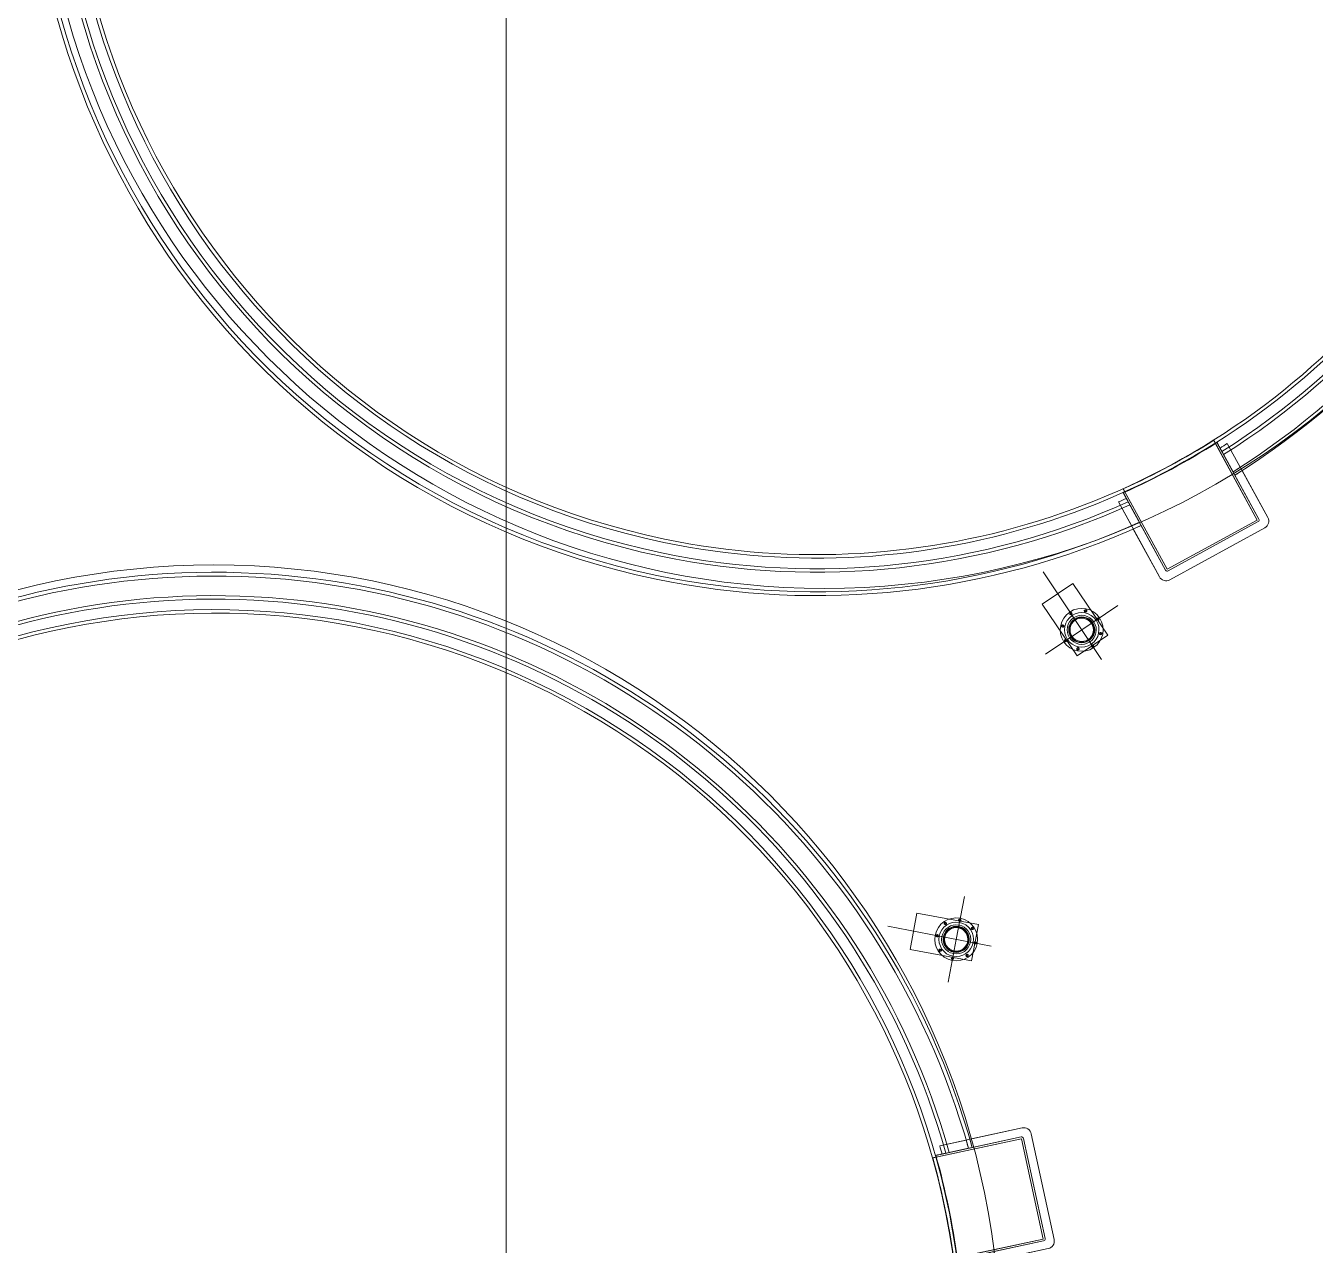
# Model space of a CAD drawing. Header units: metres. Extents: x -207 to 292, y -187 to 169.
# Drawn here: x -103.4 to -94.96, y -48.71 to -40.73 of the extents above; entities that cross this region are included whole.
import ezdxf

# ---------------------------------------------------------------- set-up
doc = ezdxf.new("R2010")
doc.units = ezdxf.units.M
for name, color, linetype, lineweight in [('EQUIPOS PIS', 7, 'Continuous', 9), ('grilla', 7, 'Continuous', 9), ('P-SANR-FIXT', 7, 'Continuous', 9)]:
    doc.layers.add(name, color=color, linetype=linetype, lineweight=lineweight)
doc.layers.add('PR10-ARQ-PL-001-Emplazamiento-C-1_dwg', color=7, linetype='Continuous', lineweight=9, true_color=0x767676)

# ---------------------------------------------------------------- blocks, each defined once
blk = doc.blocks.new('M_Conexión Tubería 01 - M_Conexión Tubería 01-2175182-PLANTA EMPLAZAMIENTO ACTUALIZADO')
at = {"layer": 'P-SANR-FIXT'}
for p, q in [((0, -0.456), (0, 0.2337)), ((0.1198, 0.1256), (-0.1224, 0.1249)), ((-0.1224, 0.1249), (0.1198, 0.1256)), ((0.1198, 0.1256), (-0.1224, 0.1249)), ((-0.1224, 0.1249), (0.1198, 0.1256)), ((-0.1224, 0.1249), (-0.1211, -0.2845)), ((-0.1211, -0.2845), (-0.1224, 0.1249)), ((-0.1224, 0.1249), (-0.1211, -0.2845)), ((-0.1211, -0.2845), (-0.1224, 0.1249)), ((0.1211, -0.2838), (0.1198, 0.1256)), ((0.1198, 0.1256), (0.1211, -0.2838)), ((0.1211, -0.2838), (0.1198, 0.1256)), ((0.1198, 0.1256), (0.1211, -0.2838)), ((-0.2853, 0), (0, 0)), ((0.2853, 0), (0, 0)), ((-0.1211, -0.2845), (0.1211, -0.2838)), ((0.1211, -0.2838), (-0.1211, -0.2845)), ((-0.1211, -0.2845), (0.1211, -0.2838)), ((0.1211, -0.2838), (-0.1211, -0.2845))]:
    blk.add_line(p, q, dxfattribs=at)
for centre, radius, start, end in [((0, 0), 0.1404, 0, 180), ((0, 0), 0.1404, 0, 180), ((0, 0), 0.1404, 0, 180), ((0, 0), 0.1404, 0, 180), ((0, 0), 0.1404, 0, 180), ((0, 0), 0.1404, 0, 180), ((0, 0), 0.1129, 0, 180), ((0, 0), 0.1129, 0, 180), ((-0.0896, 0.0896), 0.008, 45, 225), ((-0.0896, 0.0896), 0.008, 45, 225), ((-0.0896, 0.0896), 0.008, 45, 225), ((-0.0896, 0.0896), 0.008, 45, 225), ((-0.0896, 0.0896), 0.008, 225, 45), ((-0.0896, 0.0896), 0.008, 225, 45), ((-0.0896, 0.0896), 0.008, 225, 45), ((-0.0896, 0.0896), 0.008, 225, 45), ((0, 0), 0.0951, 0, 180), ((0, 0), 0.0951, 0, 180), ((-0.0896, 0.0896), 0.005, 45, 225), ((-0.0896, 0.0896), 0.005, 45, 225), ((-0.0896, 0.0896), 0.005, 225, 45), ((-0.0896, 0.0896), 0.005, 225, 45), ((0, 0), 0.0851, 360, 180), ((0, 0), 0.0851, 0, 180), ((0, 0), 0.0851, 0, 180), ((0, 0), 0.0851, 0, 180), ((0, 0), 0.0851, 0, 180), ((0, 0), 0.0851, 0, 180), ((0, 0.1267), 0.008, 0, 180), ((0, 0.1267), 0.008, 0, 180), ((0, 0.1267), 0.008, 0, 180), ((0, 0.1267), 0.008, 0, 180), ((0, 0.1267), 0.008, 180, 360), ((0, 0.1267), 0.008, 180, 0), ((0, 0.1267), 0.008, 180, 360), ((0, 0.1267), 0.008, 180, 0), ((0, 0.1267), 0.005, 0, 180), ((0, 0.1267), 0.005, 0, 180), ((0, 0.1267), 0.005, 180, 360), ((0, 0.1267), 0.005, 180, 0), ((0.0896, 0.0896), 0.008, 135, 315), ((0.0896, 0.0896), 0.008, 135, 315), ((0.0896, 0.0896), 0.008, 135, 315), ((0.0896, 0.0896), 0.008, 135, 315), ((0.0896, 0.0896), 0.008, 315, 135), ((0.0896, 0.0896), 0.008, 315, 135), ((0.0896, 0.0896), 0.008, 315, 135), ((0.0896, 0.0896), 0.008, 315, 135), ((0.0896, 0.0896), 0.005, 135, 315), ((0.0896, 0.0896), 0.005, 135, 315), ((0.0896, 0.0896), 0.005, 315, 135), ((0.0896, 0.0896), 0.005, 315, 135), ((0, 0), 0.1404, 180, 0), ((0, 0), 0.1404, 180, 0), ((0, 0), 0.1404, 180, 0), ((0, 0), 0.1404, 180, 0), ((0, 0), 0.1404, 180, 0), ((0, 0), 0.1404, 180, 0), ((-0.1267, 0), 0.008, 90, 270), ((-0.1267, 0), 0.008, 90, 270), ((-0.1267, 0), 0.008, 90, 270), ((-0.1267, 0), 0.008, 90, 270), ((-0.1267, 0), 0.005, 90, 270), ((-0.1267, 0), 0.005, 90, 270), ((-0.1267, 0), 0.008, 270, 90), ((-0.1267, 0), 0.008, 270, 90), ((-0.1267, 0), 0.008, 270, 90), ((-0.1267, 0), 0.008, 270, 90), ((-0.1267, 0), 0.005, 270, 90), ((-0.1267, 0), 0.005, 270, 90), ((0, 0), 0.1129, 180, 0), ((0, 0), 0.1129, 180, 0), ((0, 0), 0.0951, 180, 0), ((0, 0), 0.0951, 180, 0), ((0, 0), 0.0851, 180, 360), ((0, 0), 0.0851, 180, 0), ((0, 0), 0.0851, 180, 360), ((0, 0), 0.0851, 180, 0), ((0, 0), 0.0851, 180, 360), ((0, 0), 0.0851, 180, 360), ((0, 0), 0.0816, 360, 180), ((0, 0), 0.0816, 0, 180), ((0, 0), 0.0816, 180, 360), ((0, 0), 0.0816, 180, 0), ((0, 0), 0.0766, 0, 180), ((0, 0), 0.0766, 0, 180), ((0, 0), 0.0766, 0, 180), ((0, 0), 0.0766, 0, 180), ((0, 0), 0.0766, 0, 180), ((0, 0), 0.0766, 0, 180), ((0, 0), 0.0766, 0, 180), ((0, 0), 0.0766, 0, 180), ((0, 0), 0.0766, 180, 0), ((0, 0), 0.0766, 180, 360), ((0, 0), 0.0766, 180, 0), ((0, 0), 0.0766, 180, 360), ((0, 0), 0.0766, 180, 360), ((0, 0), 0.0766, 180, 0), ((0, 0), 0.0766, 180, 360), ((0, 0), 0.0766, 180, 0), ((0.1267, 0), 0.008, 90, 270), ((0.1267, 0), 0.008, 90, 270), ((0.1267, 0), 0.008, 90, 270), ((0.1267, 0), 0.008, 90, 270), ((0.1267, 0), 0.005, 90, 270), ((0.1267, 0), 0.005, 90, 270), ((0.1267, 0), 0.008, 270, 90), ((0.1267, 0), 0.008, 270, 90), ((0.1267, 0), 0.008, 270, 90), ((0.1267, 0), 0.008, 270, 90), ((0.1267, 0), 0.005, 270, 90), ((0.1267, 0), 0.005, 270, 90), ((-0.0896, -0.0896), 0.008, 135, 315), ((-0.0896, -0.0896), 0.008, 135, 315), ((-0.0896, -0.0896), 0.008, 135, 315), ((-0.0896, -0.0896), 0.008, 135, 315), ((-0.0896, -0.0896), 0.008, 315, 135), ((-0.0896, -0.0896), 0.008, 315, 135), ((-0.0896, -0.0896), 0.008, 315, 135), ((-0.0896, -0.0896), 0.008, 315, 135), ((0.0896, -0.0896), 0.008, 45, 225), ((0.0896, -0.0896), 0.008, 45, 225), ((0.0896, -0.0896), 0.008, 45, 225), ((0.0896, -0.0896), 0.008, 45, 225), ((0.0896, -0.0896), 0.008, 225, 45), ((0.0896, -0.0896), 0.008, 225, 45), ((0.0896, -0.0896), 0.008, 225, 45), ((0.0896, -0.0896), 0.008, 225, 45), ((-0.0896, -0.0896), 0.005, 135, 315), ((-0.0896, -0.0896), 0.005, 135, 315), ((-0.0896, -0.0896), 0.005, 315, 135), ((-0.0896, -0.0896), 0.005, 315, 135), ((0, -0.1267), 0.008, 360, 180), ((0, -0.1267), 0.008, 0, 180), ((0, -0.1267), 0.008, 360, 180), ((0, -0.1267), 0.008, 360, 180), ((0, -0.1267), 0.008, 180, 360), ((0, -0.1267), 0.008, 180, 360), ((0, -0.1267), 0.008, 180, 360), ((0, -0.1267), 0.008, 180, 360), ((0, -0.1267), 0.005, 360, 180), ((0, -0.1267), 0.005, 360, 180), ((0, -0.1267), 0.005, 360, 180), ((0, -0.1267), 0.005, 360, 180), ((0, -0.1267), 0.005, 360, 180), ((0, -0.1267), 0.005, 0, 180), ((0, -0.1267), 0.005, 180, 360), ((0, -0.1267), 0.005, 180, 360), ((0, -0.1267), 0.005, 180, 360), ((0, -0.1267), 0.005, 180, 360), ((0, -0.1267), 0.005, 180, 360), ((0, -0.1267), 0.005, 180, 360), ((0.0896, -0.0896), 0.005, 45, 225), ((0.0896, -0.0896), 0.005, 45, 225), ((0.0896, -0.0896), 0.005, 225, 45), ((0.0896, -0.0896), 0.005, 225, 45)]:
    blk.add_arc(centre, radius, start, end, dxfattribs=at)
blk = doc.blocks.new('M_Estanque-Terraza - M_Estanque-Terraza-2331352-PLANTA EMPLAZAMIENTO ACTUALIZADO')
at = {"layer": 'P-SANR-FIXT'}
for p, q in [((-4.0404, -2.8596), (-4.4657, -3.2219)), ((-4.4657, -3.2219), (-4.0404, -2.8596)), ((-4.0404, -2.8596), (-4.4657, -3.2219)), ((-4.4657, -3.2219), (-4.0404, -2.8596)), ((-4.0404, -2.8596), (-4.1754, -2.9746)), ((-4.1754, -2.9746), (-4.0404, -2.8596)), ((-4.4151, -3.2529), (-3.9756, -2.8785)), ((-4.4151, -3.2529), (-4.0075, -2.9056)), ((-4.0075, -2.9056), (-4.4151, -3.2529)), ((-4.4151, -3.2529), (-4.0075, -2.9056)), ((-4.0075, -2.9056), (-4.4151, -3.2529)), ((-3.9504, -2.8728), (-4.4073, -3.2621)), ((-4.4073, -3.2621), (-3.9671, -2.887)), ((-4.0443, -2.9371), (-4.1614, -3.0368)), ((-3.9742, -2.8773), (-4.1423, -3.0205)), ((-4.1423, -3.0205), (-4.0075, -2.9056)), ((-4.0075, -2.9056), (-4.1423, -3.0205)), ((-4.1423, -3.0205), (-4.027, -2.9223)), ((-4.1945, -2.9909), (-4.4657, -3.2219)), ((-4.4657, -3.2219), (-4.1945, -2.9909)), ((-4.1614, -3.0368), (-4.4151, -3.2529)), ((-4.1614, -3.0368), (-4.4151, -3.2529)), ((-4.4151, -3.2529), (-4.1614, -3.0368)), ((-3.9809, -3.7812), (-4.4165, -3.2698)), ((-4.4165, -3.2698), (-3.9809, -3.7812)), ((-3.9809, -3.7812), (-4.4165, -3.2698)), ((-4.4165, -3.2698), (-3.9809, -3.7812)), ((-4.4165, -3.2698), (-3.9809, -3.7812)), ((-3.9809, -3.7812), (-4.4165, -3.2698)), ((-4.4165, -3.2698), (-3.9809, -3.7812)), ((-3.9809, -3.7812), (-4.4165, -3.2698)), ((-3.9718, -3.7734), (-4.4073, -3.2621)), ((-4.4073, -3.2621), (-3.9718, -3.7734)), ((-4.4714, -3.2924), (-4.0119, -3.8318)), ((-4.0119, -3.8318), (-4.4714, -3.2924)), ((-4.4714, -3.2924), (-4.0119, -3.8318)), ((-4.0119, -3.8318), (-4.4714, -3.2924)), ((-4.4714, -3.2924), (-4.0119, -3.8318)), ((-4.0119, -3.8318), (-4.4714, -3.2924)), ((-3.9718, -3.7734), (-3.5189, -3.3876)), ((-3.5358, -3.402), (-3.9718, -3.7734)), ((-3.5287, -3.4117), (-3.964, -3.7825)), ((-3.5605, -3.4388), (-3.964, -3.7825)), ((-3.964, -3.7825), (-3.5605, -3.4388)), ((-3.5605, -3.4388), (-3.964, -3.7825)), ((-3.964, -3.7825), (-3.5605, -3.4388)), ((-3.6952, -3.5536), (-3.5275, -3.4107)), ((-3.6952, -3.5536), (-3.5605, -3.4388)), ((-3.5605, -3.4388), (-3.6952, -3.5536)), ((-3.58, -3.4554), (-3.6952, -3.5536)), ((-3.9414, -3.8374), (-3.521, -3.4792)), ((-3.521, -3.4792), (-3.9414, -3.8374)), ((-3.9414, -3.8374), (-3.521, -3.4792)), ((-3.521, -3.4792), (-3.9414, -3.8374)), ((-3.7143, -3.5698), (-3.5973, -3.4702)), ((-3.6558, -3.5941), (-3.521, -3.4792)), ((-3.521, -3.4792), (-3.6558, -3.5941)), ((-3.964, -3.7825), (-3.7143, -3.5698)), ((-3.7143, -3.5698), (-3.964, -3.7825)), ((-3.964, -3.7825), (-3.7143, -3.5698)), ((-3.9414, -3.8374), (-3.6749, -3.6103)), ((-3.6749, -3.6103), (-3.9414, -3.8374))]:
    blk.add_line(p, q, dxfattribs=at)
at = {"layer": 'P-SANR-FIXT', "flags": 128}
for points in [[(-3.9756, -2.8785), (-3.9832, -2.885), (-3.9909, -2.8915), (-3.9985, -2.898), (-4.0061, -2.9045), (-4.0138, -2.911), (-4.0214, -2.9175), (-4.029, -2.924), (-4.0367, -2.9305), (-4.0443, -2.9371)], [(-4.027, -2.9223), (-4.0217, -2.9178), (-4.0164, -2.9133), (-4.0111, -2.9088), (-4.0058, -2.9043), (-4.0006, -2.8998), (-3.9953, -2.8953), (-3.99, -2.8908), (-3.9847, -2.8863), (-3.9794, -2.8818), (-3.9742, -2.8773)], [(-3.9671, -2.887), (-3.9615, -2.8823), (-3.9559, -2.8775), (-3.9504, -2.8728)], [(-3.5973, -3.4702), (-3.5897, -3.4637), (-3.5821, -3.4572), (-3.5744, -3.4507), (-3.5668, -3.4442), (-3.5592, -3.4377), (-3.5516, -3.4312), (-3.5439, -3.4247), (-3.5363, -3.4182), (-3.5287, -3.4117)], [(-3.5275, -3.4107), (-3.5327, -3.4152), (-3.538, -3.4196), (-3.5432, -3.4241), (-3.5485, -3.4286), (-3.5537, -3.433), (-3.559, -3.4375), (-3.5642, -3.442), (-3.5695, -3.4465), (-3.5747, -3.4509), (-3.58, -3.4554)], [(-3.5189, -3.3876), (-3.5245, -3.3924), (-3.5302, -3.3972), (-3.5358, -3.402)]]:
    blk.add_lwpolyline(points, dxfattribs=at)
at = {"layer": 'P-SANR-FIXT'}
for centre, radius, start, end in [((0, 0), 5.1516, 0, 180), ((0, 0), 5.1516, 0, 180), ((0, 0), 5.1266, 360, 180), ((0, 0), 5.1266, 360, 180), ((0, 0), 4.9983, 360, 180), ((0, 0), 4.9755, 360, 180), ((0, 0), 4.9059, 0, 180), ((0, 0), 4.8832, 0, 180), ((0, 0), 5.1516, 180, 216.12017), ((0, 0), 5.1516, 180, 216.12017), ((0, 0), 5.1266, 180, 216.09913), ((0, 0), 5.1266, 180, 216.09913), ((0, 0), 4.9983, 180, 215.98778), ((0, 0), 4.9755, 180, 215.96746), ((0, 0), 4.9059, 180, 0), ((0, 0), 4.8832, 180, 0), ((0, 0), 5.1516, 223.86377, 0), ((0, 0), 5.1516, 223.86377, 0), ((0, 0), 5.1266, 223.88055, 0), ((0, 0), 5.1266, 223.88055, 0), ((0, 0), 4.9983, 223.96935, 0), ((0, 0), 4.9755, 223.98556, 360), ((0, 0), 4.95, 215.28927, 215.9444), ((0, 0), 4.95, 215.28927, 215.9444), ((0, 0), 4.95, 215.28927, 215.9444), ((0, 0), 4.95, 215.28927, 215.9444), ((0, 0), 4.95, 215.28927, 215.9444), ((0, 0), 4.95, 215.28927, 215.9444), ((0, 0), 4.9083, 215.90623, 224.03439), ((0.0349, 0.0262), 4.95, 215.91272, 216.05203), ((0, 0), 4.8845, 216.02534, 223.91096), ((0, 0), 5.1516, 215.49085, 216.12017), ((0, 0), 5.1516, 215.49085, 216.12017), ((0, 0), 5.1266, 215.46672, 216.09913), ((0, 0), 5.1266, 215.46672, 216.09913), ((-4.4333, -3.26), 0.05, 130.42672, 220.42672), ((-4.4333, -3.26), 0.05, 130.42672, 220.42672), ((-4.4333, -3.26), 0.05, 130.42672, 220.42672), ((-4.4333, -3.26), 0.05, 130.42672, 220.42672), ((-4.4333, -3.26), 0.05, 130.42672, 220.42672), ((-4.4333, -3.26), 0.05, 130.42672, 220.42672), ((-4.4073, -3.2621), 0.012, 130.42672, 220.42672), ((-4.4073, -3.2621), 0.012, 130.42672, 220.42672), ((-4.4073, -3.2621), 0.012, 130.42672, 220.42672), ((-4.4073, -3.2621), 0.012, 130.42672, 220.42672), ((-4.4073, -3.2621), 0.012, 130.42672, 220.42672), ((-4.4073, -3.2621), 0.012, 130.42672, 220.42672), ((-4.4073, -3.2621), 0.012, 130.42672, 220.42672), ((-4.4073, -3.2621), 0.012, 130.42672, 220.42672), ((0, 0), 4.95, 224.00395, 224.65829), ((0, 0), 4.95, 224.00395, 224.65829), ((0, 0), 4.95, 224.00395, 224.65829), ((0, 0), 4.95, 224.00395, 224.65829), ((0, 0), 4.95, 224.00395, 224.65829), ((0, 0), 4.95, 224.00395, 224.65829), ((0.0349, 0.0262), 4.95, 223.83314, 223.97229), ((0, 0), 5.1516, 223.86377, 224.49239), ((0, 0), 5.1516, 223.86377, 224.49239), ((0, 0), 5.1266, 223.88055, 224.51225), ((0, 0), 5.1266, 223.88055, 224.51225), ((-3.9718, -3.7734), 0.012, 220.42672, 310.42672), ((-3.9718, -3.7734), 0.012, 220.42672, 310.42672), ((-3.9718, -3.7734), 0.012, 220.42672, 310.42672), ((-3.9718, -3.7734), 0.012, 220.42672, 310.42672), ((-3.9718, -3.7734), 0.012, 220.42672, 310.42672), ((-3.9718, -3.7734), 0.012, 220.42672, 310.42672), ((-3.9718, -3.7734), 0.012, 220.42672, 310.42672), ((-3.9718, -3.7734), 0.012, 220.42672, 310.42672), ((-3.9738, -3.7993), 0.05, 220.42672, 310.42672), ((-3.9738, -3.7993), 0.05, 220.42672, 310.42672), ((-3.9738, -3.7993), 0.05, 220.42672, 310.42672), ((-3.9738, -3.7993), 0.05, 220.42672, 310.42672), ((-3.9738, -3.7993), 0.05, 220.42672, 310.42672), ((-3.9738, -3.7993), 0.05, 220.42672, 310.42672)]:
    blk.add_arc(centre, radius, start, end, dxfattribs=at)
for centre, major_axis, ratio, start_param, end_param in [((0.0007, 0.0005), (-2.9551, 3.9444), 0.99567, 1.554548, 1.55699), ((0.0014, 0.0012), (-2.9556, 3.9452), 0.995671, 1.693392, 1.695831)]:
    blk.add_ellipse(centre, major_axis=major_axis, ratio=ratio, start_param=start_param, end_param=end_param, dxfattribs=at)
blk = doc.blocks.new('YADRAN_LASQUEMAS_ARQ_MO_002_TERRAZAS_rvt-1-PLANTA EMPLAZAMIENTO ACTUALIZADO')
at = {"layer": 'P-SANR-FIXT', "lineweight": 9}
for name, p, rotation in [('M_Estanque-Terraza - M_Estanque-Terraza-2331352-PLANTA EMPLAZAMIENTO ACTUALIZADO', (-98.2276, -39.305), 78.2577498676721), ('M_Estanque-Terraza - M_Estanque-Terraza-2331352-PLANTA EMPLAZAMIENTO ACTUALIZADO', (-102.169, -49.455), 151.7302884607839), ('M_Conexión Tubería 01 - M_Conexión Tubería 01-2175182-PLANTA EMPLAZAMIENTO ACTUALIZADO', (-96.4905, -44.6805), 213.743956197366), ('M_Conexión Tubería 01 - M_Conexión Tubería 01-2175182-PLANTA EMPLAZAMIENTO ACTUALIZADO', (-97.3121, -46.7071), 259.2275160126348)]:
    blk.add_blockref(name, p, dxfattribs=dict(at, rotation=rotation))
blk = doc.blocks.new('PR10-ARQ-PL-001-Emplazamiento-C-1_dwg-674643-PLANTA EMPLAZAMIENTO ACTUALIZADO')
at = {"layer": 'EQUIPOS PIS'}
for centre in [(-98.175, -39.2618), (-102.1698, -49.403)]:
    blk.add_circle(centre, 5.1472, dxfattribs=at)
at = {"layer": 'grilla'}
blk.add_line((-100.258, 166.2584), (-100.258, -186.7368), dxfattribs=at)

msp = doc.modelspace()

# ---------------------------------------------------------------- block references
at = {"lineweight": 5}
msp.add_blockref('YADRAN_LASQUEMAS_ARQ_MO_002_TERRAZAS_rvt-1-PLANTA EMPLAZAMIENTO ACTUALIZADO', (0, 0), dxfattribs=at)
at = {"layer": 'PR10-ARQ-PL-001-Emplazamiento-C-1_dwg', "color": 7}
msp.add_blockref('PR10-ARQ-PL-001-Emplazamiento-C-1_dwg-674643-PLANTA EMPLAZAMIENTO ACTUALIZADO', (0, 0), dxfattribs=at)

doc.saveas('drawing.dxf')
